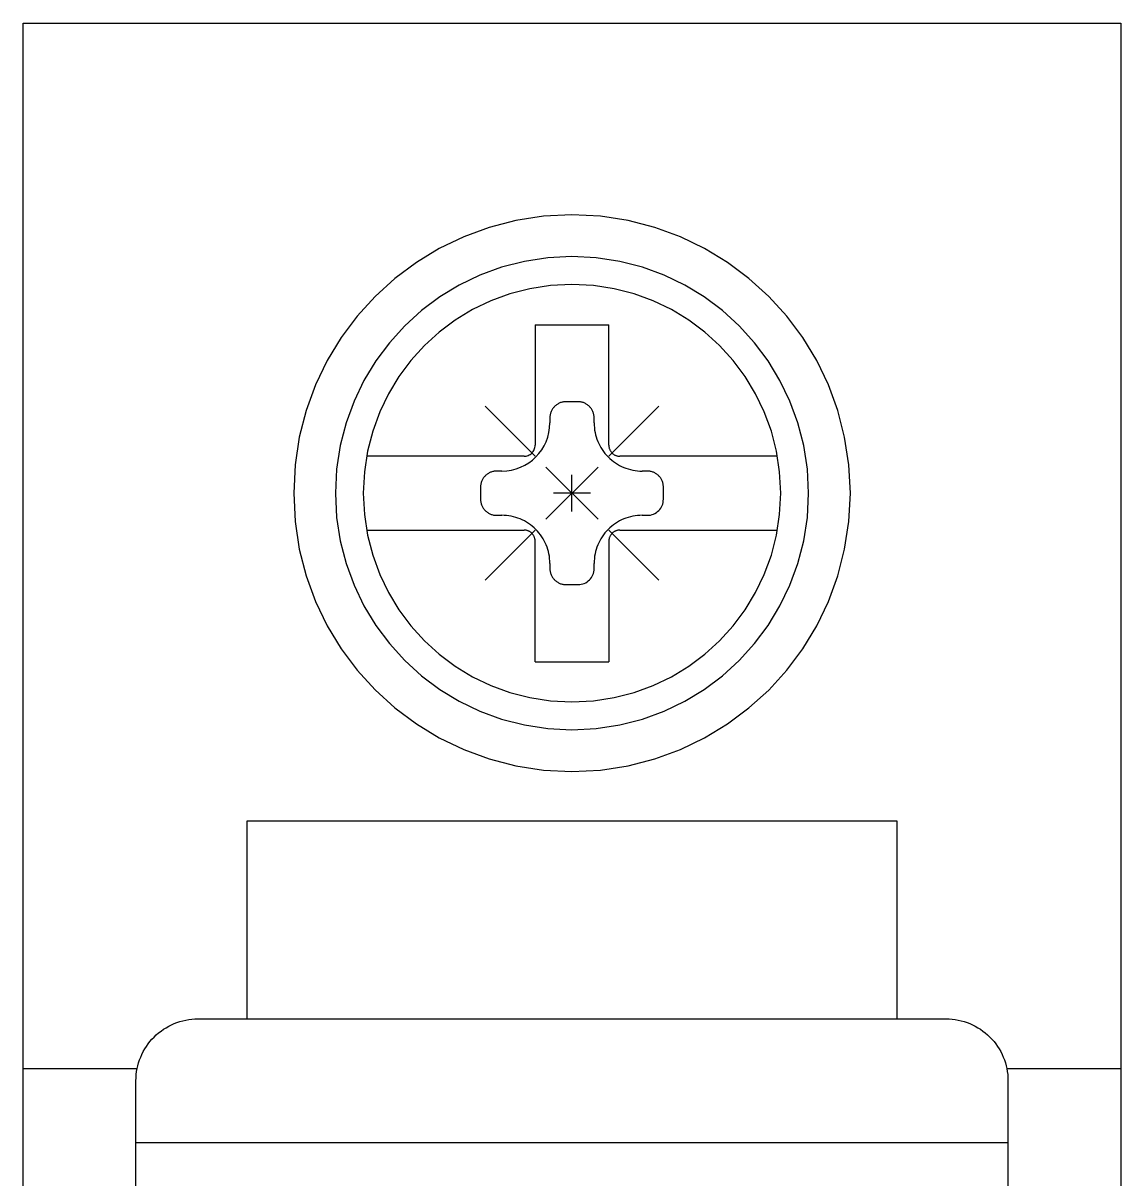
# Model space of a CAD drawing. Header units: millimetres. Extents: x 28713 to 59118, y -54378 to -19615.
# Drawn here: x 38119.55 to 38137.52, y -35035.01 to -35016.09 of the extents above; entities that cross this region are included whole.
import ezdxf

# ---------------------------------------------------------------- set-up
doc = ezdxf.new("R2010")
doc.units = ezdxf.units.MM
doc.header["$LTSCALE"] = 3

msp = doc.modelspace()

# ---------------------------------------------------------------- linework, layer by layer
for p, q in [((38119.55, -35095.57), (38119.55, -35016.089)), ((38119.55, -35016.089), (38137.522, -35016.089)), ((38137.522, -35016.089), (38137.522, -35095.57)), ((38128.07, -35019.251), (38127.618, -35019.32)), ((38128.536, -35019.228), (38128.07, -35019.251)), ((38129.002, -35019.251), (38128.536, -35019.228)), ((38128.536, -35019.228), (38128.536, -35019.228)), ((38129.454, -35019.32), (38129.002, -35019.251)), ((38127.181, -35019.432), (38126.763, -35019.585)), ((38127.618, -35019.32), (38127.181, -35019.432)), ((38129.891, -35019.432), (38129.454, -35019.32)), ((38130.31, -35019.585), (38129.891, -35019.432)), ((38126.763, -35019.585), (38126.364, -35019.777)), ((38130.708, -35019.777), (38130.31, -35019.585)), ((38126.364, -35019.777), (38125.989, -35020.005)), ((38131.084, -35020.005), (38130.708, -35019.777)), ((38125.989, -35020.005), (38125.638, -35020.268)), ((38127.756, -35019.99), (38127.384, -35020.085)), ((38128.14, -35019.931), (38127.756, -35019.99)), ((38128.536, -35019.911), (38128.14, -35019.931)), ((38128.932, -35019.931), (38128.536, -35019.911)), ((38128.536, -35019.911), (38128.536, -35019.911)), ((38129.317, -35019.99), (38128.932, -35019.931)), ((38129.688, -35020.085), (38129.317, -35019.99)), ((38131.434, -35020.268), (38131.084, -35020.005)), ((38127.029, -35020.215), (38126.69, -35020.378)), ((38127.384, -35020.085), (38127.029, -35020.215)), ((38130.044, -35020.215), (38129.688, -35020.085)), ((38130.382, -35020.378), (38130.044, -35020.215)), ((38125.638, -35020.268), (38125.314, -35020.562)), ((38126.69, -35020.378), (38126.371, -35020.572)), ((38128.187, -35020.384), (38127.847, -35020.436)), ((38128.536, -35020.367), (38128.187, -35020.384)), ((38128.886, -35020.384), (38128.536, -35020.367)), ((38128.536, -35020.367), (38128.536, -35020.367)), ((38129.225, -35020.436), (38128.886, -35020.384)), ((38130.701, -35020.572), (38130.382, -35020.378)), ((38131.758, -35020.562), (38131.434, -35020.268)), ((38125.314, -35020.562), (38125.02, -35020.885)), ((38126.371, -35020.572), (38126.073, -35020.795)), ((38127.52, -35020.52), (38127.206, -35020.635)), ((38127.847, -35020.436), (38127.52, -35020.52)), ((38129.552, -35020.52), (38129.225, -35020.436)), ((38129.866, -35020.635), (38129.552, -35020.52)), ((38131, -35020.795), (38130.701, -35020.572)), ((38132.052, -35020.885), (38131.758, -35020.562)), ((38126.907, -35020.779), (38126.625, -35020.95)), ((38127.206, -35020.635), (38126.907, -35020.779)), ((38130.165, -35020.779), (38129.866, -35020.635)), ((38130.447, -35020.95), (38130.165, -35020.779)), ((38125.02, -35020.885), (38124.758, -35021.236)), ((38126.073, -35020.795), (38125.798, -35021.045)), ((38126.625, -35020.95), (38126.362, -35021.147)), ((38130.71, -35021.147), (38130.447, -35020.95)), ((38131.275, -35021.045), (38131, -35020.795)), ((38132.314, -35021.236), (38132.052, -35020.885)), ((38125.798, -35021.045), (38125.548, -35021.32)), ((38126.362, -35021.147), (38126.12, -35021.367)), ((38127.933, -35021.026), (38127.933, -35022.998)), ((38127.933, -35021.026), (38129.14, -35021.026)), ((38129.14, -35022.998), (38129.14, -35021.026)), ((38130.953, -35021.367), (38130.71, -35021.147)), ((38131.525, -35021.32), (38131.275, -35021.045)), ((38124.758, -35021.236), (38124.53, -35021.612)), ((38125.548, -35021.32), (38125.325, -35021.618)), ((38131.748, -35021.618), (38131.525, -35021.32)), ((38132.542, -35021.612), (38132.314, -35021.236)), ((38126.12, -35021.367), (38125.899, -35021.61)), ((38131.173, -35021.61), (38130.953, -35021.367)), ((38124.53, -35021.612), (38124.338, -35022.01)), ((38125.325, -35021.618), (38125.131, -35021.938)), ((38125.899, -35021.61), (38125.703, -35021.873)), ((38131.37, -35021.873), (38131.173, -35021.61)), ((38131.941, -35021.938), (38131.748, -35021.618)), ((38132.734, -35022.01), (38132.542, -35021.612)), ((38125.703, -35021.873), (38125.531, -35022.155)), ((38131.541, -35022.155), (38131.37, -35021.873)), ((38124.338, -35022.01), (38124.185, -35022.429)), ((38125.131, -35021.938), (38124.968, -35022.276)), ((38132.105, -35022.276), (38131.941, -35021.938)), ((38132.888, -35022.429), (38132.734, -35022.01)), ((38124.968, -35022.276), (38124.837, -35022.632)), ((38125.531, -35022.155), (38125.388, -35022.454)), ((38128.348, -35022.302), (38128.336, -35022.307)), ((38128.36, -35022.299), (38128.348, -35022.302)), ((38128.373, -35022.295), (38128.36, -35022.299)), ((38128.385, -35022.292), (38128.373, -35022.295)), ((38128.398, -35022.29), (38128.385, -35022.292)), ((38128.411, -35022.289), (38128.398, -35022.29)), ((38128.424, -35022.288), (38128.411, -35022.289)), ((38128.437, -35022.287), (38128.424, -35022.288)), ((38128.636, -35022.287), (38128.437, -35022.287)), ((38128.437, -35022.287), (38128.437, -35022.287)), ((38128.649, -35022.288), (38128.636, -35022.287)), ((38128.662, -35022.289), (38128.649, -35022.288)), ((38128.674, -35022.29), (38128.662, -35022.289)), ((38128.687, -35022.292), (38128.674, -35022.29)), ((38128.7, -35022.295), (38128.687, -35022.292)), ((38128.712, -35022.299), (38128.7, -35022.295)), ((38128.724, -35022.302), (38128.712, -35022.299)), ((38128.736, -35022.307), (38128.724, -35022.302)), ((38131.685, -35022.454), (38131.541, -35022.155)), ((38132.235, -35022.632), (38132.105, -35022.276)), ((38124.185, -35022.429), (38124.072, -35022.865)), ((38125.388, -35022.454), (38125.273, -35022.767)), ((38127.114, -35022.361), (38127.933, -35023.18)), ((38128.182, -35022.486), (38128.179, -35022.498)), ((38128.185, -35022.473), (38128.182, -35022.486)), ((38128.189, -35022.461), (38128.185, -35022.473)), ((38128.194, -35022.449), (38128.189, -35022.461)), ((38128.199, -35022.437), (38128.194, -35022.449)), ((38128.205, -35022.426), (38128.199, -35022.437)), ((38128.211, -35022.415), (38128.205, -35022.426)), ((38128.218, -35022.404), (38128.211, -35022.415)), ((38128.226, -35022.393), (38128.218, -35022.404)), ((38128.234, -35022.383), (38128.226, -35022.393)), ((38128.242, -35022.373), (38128.234, -35022.383)), ((38128.251, -35022.364), (38128.242, -35022.373)), ((38128.26, -35022.355), (38128.251, -35022.364)), ((38128.251, -35022.364), (38128.251, -35022.364)), ((38128.27, -35022.347), (38128.26, -35022.355)), ((38128.28, -35022.339), (38128.27, -35022.347)), ((38128.291, -35022.331), (38128.28, -35022.339)), ((38128.302, -35022.324), (38128.291, -35022.331)), ((38128.313, -35022.318), (38128.302, -35022.324)), ((38128.324, -35022.312), (38128.313, -35022.318)), ((38128.336, -35022.307), (38128.324, -35022.312)), ((38128.748, -35022.312), (38128.736, -35022.307)), ((38128.759, -35022.318), (38128.748, -35022.312)), ((38128.77, -35022.324), (38128.759, -35022.318)), ((38128.781, -35022.331), (38128.77, -35022.324)), ((38128.792, -35022.339), (38128.781, -35022.331)), ((38128.802, -35022.347), (38128.792, -35022.339)), ((38128.812, -35022.355), (38128.802, -35022.347)), ((38128.821, -35022.364), (38128.812, -35022.355)), ((38128.83, -35022.373), (38128.821, -35022.364)), ((38128.821, -35022.364), (38128.821, -35022.364)), ((38128.839, -35022.383), (38128.83, -35022.373)), ((38128.847, -35022.393), (38128.839, -35022.383)), ((38128.854, -35022.404), (38128.847, -35022.393)), ((38128.861, -35022.415), (38128.854, -35022.404)), ((38128.867, -35022.426), (38128.861, -35022.415)), ((38128.873, -35022.437), (38128.867, -35022.426)), ((38128.878, -35022.449), (38128.873, -35022.437)), ((38128.883, -35022.461), (38128.878, -35022.449)), ((38128.887, -35022.473), (38128.883, -35022.461)), ((38128.89, -35022.486), (38128.887, -35022.473)), ((38128.893, -35022.498), (38128.89, -35022.486)), ((38129.14, -35023.18), (38129.959, -35022.361)), ((38131.8, -35022.767), (38131.685, -35022.454)), ((38133, -35022.865), (38132.888, -35022.429)), ((38124.837, -35022.632), (38124.742, -35023.003)), ((38128.17, -35022.715), (38128.174, -35022.634)), ((38128.175, -35022.537), (38128.174, -35022.55)), ((38128.174, -35022.55), (38128.174, -35022.634)), ((38128.177, -35022.511), (38128.175, -35022.524)), ((38128.175, -35022.524), (38128.175, -35022.537)), ((38128.179, -35022.498), (38128.177, -35022.511)), ((38128.895, -35022.511), (38128.893, -35022.498)), ((38128.897, -35022.524), (38128.895, -35022.511)), ((38128.898, -35022.537), (38128.897, -35022.524)), ((38128.898, -35022.55), (38128.898, -35022.537)), ((38128.898, -35022.634), (38128.898, -35022.55)), ((38128.898, -35022.55), (38128.898, -35022.55)), ((38128.898, -35022.634), (38128.898, -35022.634)), ((38128.898, -35022.634), (38128.899, -35022.673)), ((38128.899, -35022.673), (38128.902, -35022.712)), ((38132.33, -35023.003), (38132.235, -35022.632)), ((38124.072, -35022.865), (38124.003, -35023.318)), ((38125.273, -35022.767), (38125.188, -35023.095)), ((38128.112, -35022.941), (38128.139, -35022.868)), ((38128.139, -35022.868), (38128.158, -35022.793)), ((38128.158, -35022.793), (38128.17, -35022.715)), ((38128.902, -35022.712), (38128.907, -35022.75)), ((38128.907, -35022.75), (38128.913, -35022.789)), ((38128.913, -35022.789), (38128.922, -35022.826)), ((38128.922, -35022.826), (38128.932, -35022.863)), ((38128.932, -35022.863), (38128.944, -35022.9)), ((38131.884, -35023.095), (38131.8, -35022.767)), ((38133.069, -35023.318), (38133, -35022.865)), ((38124.742, -35023.003), (38124.683, -35023.388)), ((38127.918, -35023.069), (38127.925, -35023.052)), ((38127.925, -35023.052), (38127.929, -35023.034)), ((38127.929, -35023.034), (38127.932, -35023.016)), ((38127.932, -35023.016), (38127.933, -35022.998)), ((38128.04, -35023.074), (38128.079, -35023.009)), ((38128.079, -35023.009), (38128.112, -35022.941)), ((38128.944, -35022.9), (38128.958, -35022.936)), ((38128.958, -35022.936), (38128.974, -35022.971)), ((38128.974, -35022.971), (38128.991, -35023.005)), ((38128.991, -35023.005), (38129.01, -35023.038)), ((38129.01, -35023.038), (38129.03, -35023.071)), ((38129.14, -35022.998), (38129.14, -35022.998)), ((38129.14, -35022.998), (38129.14, -35023.007)), ((38129.14, -35023.007), (38129.14, -35023.016)), ((38129.14, -35023.016), (38129.141, -35023.025)), ((38129.141, -35023.025), (38129.143, -35023.034)), ((38129.143, -35023.034), (38129.145, -35023.042)), ((38129.145, -35023.042), (38129.147, -35023.051)), ((38129.147, -35023.051), (38129.15, -35023.059)), ((38129.15, -35023.059), (38129.153, -35023.068)), ((38132.389, -35023.388), (38132.33, -35023.003)), ((38125.188, -35023.095), (38125.137, -35023.434)), ((38127.751, -35023.18), (38125.173, -35023.18)), ((38127.751, -35023.18), (38127.769, -35023.179)), ((38127.751, -35023.18), (38127.751, -35023.18)), ((38127.769, -35023.179), (38127.787, -35023.176)), ((38127.787, -35023.176), (38127.805, -35023.172)), ((38127.805, -35023.172), (38127.821, -35023.166)), ((38127.821, -35023.166), (38127.837, -35023.158)), ((38127.827, -35023.287), (38127.888, -35023.242)), ((38127.837, -35023.158), (38127.852, -35023.149)), ((38127.852, -35023.149), (38127.866, -35023.138)), ((38127.866, -35023.138), (38127.879, -35023.127)), ((38127.879, -35023.127), (38127.891, -35023.114)), ((38127.888, -35023.242), (38127.944, -35023.191)), ((38127.891, -35023.114), (38127.902, -35023.1)), ((38127.902, -35023.1), (38127.911, -35023.085)), ((38127.911, -35023.085), (38127.918, -35023.069)), ((38127.944, -35023.191), (38127.994, -35023.135)), ((38127.994, -35023.135), (38128.04, -35023.074)), ((38129.03, -35023.071), (38129.053, -35023.103)), ((38129.053, -35023.103), (38129.076, -35023.133)), ((38129.076, -35023.133), (38129.102, -35023.163)), ((38129.102, -35023.163), (38129.129, -35023.191)), ((38129.129, -35023.191), (38129.129, -35023.191)), ((38129.129, -35023.191), (38129.157, -35023.218)), ((38129.153, -35023.068), (38129.157, -35023.076)), ((38129.157, -35023.076), (38129.161, -35023.084)), ((38129.157, -35023.218), (38129.187, -35023.243)), ((38129.161, -35023.084), (38129.165, -35023.091)), ((38129.165, -35023.091), (38129.17, -35023.099)), ((38129.17, -35023.099), (38129.175, -35023.106)), ((38129.175, -35023.106), (38129.181, -35023.113)), ((38129.181, -35023.113), (38129.187, -35023.12)), ((38129.187, -35023.12), (38129.193, -35023.127)), ((38129.187, -35023.243), (38129.217, -35023.267)), ((38129.193, -35023.127), (38129.193, -35023.127)), ((38129.193, -35023.127), (38129.199, -35023.133)), ((38129.199, -35023.133), (38129.206, -35023.139)), ((38129.206, -35023.139), (38129.213, -35023.144)), ((38129.213, -35023.144), (38129.221, -35023.149)), ((38129.221, -35023.149), (38129.228, -35023.154)), ((38129.228, -35023.154), (38129.236, -35023.159)), ((38129.236, -35023.159), (38129.244, -35023.163)), ((38129.244, -35023.163), (38129.252, -35023.166)), ((38129.252, -35023.166), (38129.26, -35023.169)), ((38129.26, -35023.169), (38129.269, -35023.172)), ((38129.269, -35023.172), (38129.277, -35023.174)), ((38129.277, -35023.174), (38129.286, -35023.177)), ((38129.286, -35023.177), (38129.295, -35023.178)), ((38129.295, -35023.178), (38129.304, -35023.179)), ((38129.304, -35023.179), (38129.313, -35023.18)), ((38129.313, -35023.18), (38129.322, -35023.18)), ((38131.9, -35023.18), (38129.322, -35023.18)), ((38131.936, -35023.434), (38131.884, -35023.095)), ((38124.003, -35023.318), (38123.98, -35023.784)), ((38124.683, -35023.388), (38124.663, -35023.784)), ((38125.137, -35023.434), (38125.119, -35023.784)), ((38127.214, -35023.437), (38127.202, -35023.442)), ((38127.226, -35023.433), (38127.214, -35023.437)), ((38127.238, -35023.429), (38127.226, -35023.433)), ((38127.251, -35023.427), (38127.238, -35023.429)), ((38127.263, -35023.424), (38127.251, -35023.427)), ((38127.276, -35023.423), (38127.263, -35023.424)), ((38127.289, -35023.422), (38127.276, -35023.423)), ((38127.302, -35023.422), (38127.289, -35023.422)), ((38127.387, -35023.422), (38127.302, -35023.422)), ((38127.302, -35023.422), (38127.302, -35023.422)), ((38127.387, -35023.422), (38127.467, -35023.417)), ((38127.387, -35023.422), (38127.387, -35023.422)), ((38127.467, -35023.417), (38127.545, -35023.406)), ((38127.545, -35023.406), (38127.621, -35023.386)), ((38127.621, -35023.386), (38127.693, -35023.36)), ((38127.693, -35023.36), (38127.762, -35023.326)), ((38127.762, -35023.326), (38127.827, -35023.287)), ((38128.11, -35023.357), (38128.963, -35024.211)), ((38128.11, -35024.211), (38128.963, -35023.357)), ((38129.217, -35023.267), (38129.249, -35023.289)), ((38129.249, -35023.289), (38129.281, -35023.31)), ((38129.281, -35023.31), (38129.315, -35023.329)), ((38129.315, -35023.329), (38129.349, -35023.346)), ((38129.349, -35023.346), (38129.384, -35023.362)), ((38129.384, -35023.362), (38129.42, -35023.375)), ((38129.42, -35023.375), (38129.456, -35023.387)), ((38129.456, -35023.387), (38129.493, -35023.398)), ((38129.493, -35023.398), (38129.531, -35023.406)), ((38129.531, -35023.406), (38129.569, -35023.413)), ((38129.569, -35023.413), (38129.608, -35023.418)), ((38129.608, -35023.418), (38129.647, -35023.421)), ((38129.647, -35023.421), (38129.686, -35023.422)), ((38129.77, -35023.422), (38129.686, -35023.422)), ((38129.783, -35023.422), (38129.77, -35023.422)), ((38129.796, -35023.423), (38129.783, -35023.422)), ((38129.809, -35023.424), (38129.796, -35023.423)), ((38129.822, -35023.427), (38129.809, -35023.424)), ((38129.834, -35023.429), (38129.822, -35023.427)), ((38129.847, -35023.433), (38129.834, -35023.429)), ((38129.859, -35023.437), (38129.847, -35023.433)), ((38129.871, -35023.442), (38129.859, -35023.437)), ((38131.953, -35023.784), (38131.936, -35023.434)), ((38132.409, -35023.784), (38132.389, -35023.388)), ((38133.093, -35023.784), (38133.069, -35023.318)), ((38127.047, -35023.62), (38127.045, -35023.633)), ((38127.051, -35023.608), (38127.047, -35023.62)), ((38127.055, -35023.595), (38127.051, -35023.608)), ((38127.06, -35023.584), (38127.055, -35023.595)), ((38127.065, -35023.572), (38127.06, -35023.584)), ((38127.07, -35023.56), (38127.065, -35023.572)), ((38127.077, -35023.549), (38127.07, -35023.56)), ((38127.084, -35023.538), (38127.077, -35023.549)), ((38127.091, -35023.528), (38127.084, -35023.538)), ((38127.099, -35023.518), (38127.091, -35023.528)), ((38127.108, -35023.508), (38127.099, -35023.518)), ((38127.117, -35023.499), (38127.108, -35023.508)), ((38127.126, -35023.489), (38127.117, -35023.499)), ((38127.117, -35023.499), (38127.117, -35023.499)), ((38127.136, -35023.481), (38127.126, -35023.489)), ((38127.146, -35023.473), (38127.136, -35023.481)), ((38127.156, -35023.466), (38127.146, -35023.473)), ((38127.167, -35023.459), (38127.156, -35023.466)), ((38127.178, -35023.452), (38127.167, -35023.459)), ((38127.19, -35023.447), (38127.178, -35023.452)), ((38127.202, -35023.442), (38127.19, -35023.447)), ((38128.536, -35024.086), (38128.536, -35023.482)), ((38129.882, -35023.447), (38129.871, -35023.442)), ((38129.894, -35023.452), (38129.882, -35023.447)), ((38129.905, -35023.459), (38129.894, -35023.452)), ((38129.916, -35023.466), (38129.905, -35023.459)), ((38129.926, -35023.473), (38129.916, -35023.466)), ((38129.937, -35023.481), (38129.926, -35023.473)), ((38129.946, -35023.489), (38129.937, -35023.481)), ((38129.956, -35023.499), (38129.946, -35023.489)), ((38129.965, -35023.508), (38129.956, -35023.499)), ((38129.956, -35023.499), (38129.956, -35023.499)), ((38129.973, -35023.518), (38129.965, -35023.508)), ((38129.981, -35023.528), (38129.973, -35023.518)), ((38129.989, -35023.538), (38129.981, -35023.528)), ((38129.995, -35023.549), (38129.989, -35023.538)), ((38130.002, -35023.56), (38129.995, -35023.549)), ((38130.007, -35023.572), (38130.002, -35023.56)), ((38130.013, -35023.584), (38130.007, -35023.572)), ((38130.017, -35023.595), (38130.013, -35023.584)), ((38130.021, -35023.608), (38130.017, -35023.595)), ((38130.025, -35023.62), (38130.021, -35023.608)), ((38130.028, -35023.633), (38130.025, -35023.62)), ((38123.98, -35023.784), (38123.98, -35023.784)), ((38123.98, -35023.784), (38124.003, -35024.249)), ((38124.663, -35023.784), (38124.663, -35023.784)), ((38124.663, -35023.784), (38124.683, -35024.18)), ((38125.119, -35023.784), (38125.119, -35023.784)), ((38125.119, -35023.784), (38125.137, -35024.133)), ((38127.041, -35023.658), (38127.04, -35023.671)), ((38127.04, -35023.671), (38127.04, -35023.684)), ((38127.04, -35023.684), (38127.04, -35023.884)), ((38127.042, -35023.645), (38127.041, -35023.658)), ((38127.045, -35023.633), (38127.042, -35023.645)), ((38128.838, -35023.784), (38128.235, -35023.784)), ((38130.03, -35023.645), (38130.028, -35023.633)), ((38130.031, -35023.658), (38130.03, -35023.645)), ((38130.032, -35023.671), (38130.031, -35023.658)), ((38130.033, -35023.684), (38130.032, -35023.671)), ((38130.033, -35023.884), (38130.033, -35023.684)), ((38130.033, -35023.684), (38130.033, -35023.684)), ((38131.936, -35024.133), (38131.953, -35023.784)), ((38131.953, -35023.784), (38131.953, -35023.784)), ((38132.389, -35024.18), (38132.409, -35023.784)), ((38132.409, -35023.784), (38132.409, -35023.784)), ((38133.069, -35024.25), (38133.093, -35023.784)), ((38133.093, -35023.784), (38133.093, -35023.784)), ((38127.04, -35023.884), (38127.04, -35023.884)), ((38127.04, -35023.884), (38127.04, -35023.896)), ((38127.04, -35023.896), (38127.041, -35023.909)), ((38127.041, -35023.909), (38127.042, -35023.922)), ((38127.042, -35023.922), (38127.045, -35023.935)), ((38127.045, -35023.935), (38127.047, -35023.947)), ((38127.047, -35023.947), (38127.051, -35023.96)), ((38127.051, -35023.96), (38127.055, -35023.972)), ((38127.055, -35023.972), (38127.06, -35023.984)), ((38127.06, -35023.984), (38127.065, -35023.995)), ((38127.065, -35023.995), (38127.07, -35024.007)), ((38127.07, -35024.007), (38127.077, -35024.018)), ((38130.001, -35024.008), (38130.012, -35023.986)), ((38130.012, -35023.986), (38130.021, -35023.961)), ((38130.021, -35023.961), (38130.027, -35023.936)), ((38130.027, -35023.936), (38130.031, -35023.91)), ((38130.031, -35023.91), (38130.033, -35023.884)), ((38124.683, -35024.18), (38124.742, -35024.564)), ((38125.137, -35024.133), (38125.188, -35024.472)), ((38127.077, -35024.018), (38127.084, -35024.029)), ((38127.084, -35024.029), (38127.091, -35024.039)), ((38127.091, -35024.039), (38127.099, -35024.05)), ((38127.099, -35024.05), (38127.108, -35024.06)), ((38127.108, -35024.06), (38127.117, -35024.069)), ((38127.117, -35024.069), (38127.117, -35024.069)), ((38127.117, -35024.069), (38127.126, -35024.078)), ((38127.126, -35024.078), (38127.136, -35024.086)), ((38127.136, -35024.086), (38127.146, -35024.094)), ((38127.146, -35024.094), (38127.156, -35024.102)), ((38127.156, -35024.102), (38127.167, -35024.109)), ((38127.167, -35024.109), (38127.178, -35024.115)), ((38127.178, -35024.115), (38127.19, -35024.121)), ((38127.19, -35024.121), (38127.202, -35024.126)), ((38127.202, -35024.126), (38127.214, -35024.13)), ((38127.214, -35024.13), (38127.226, -35024.134)), ((38127.226, -35024.134), (38127.238, -35024.138)), ((38127.238, -35024.138), (38127.251, -35024.141)), ((38127.251, -35024.141), (38127.263, -35024.143)), ((38127.263, -35024.143), (38127.276, -35024.145)), ((38127.276, -35024.145), (38127.289, -35024.145)), ((38127.289, -35024.145), (38127.302, -35024.146)), ((38127.302, -35024.146), (38127.387, -35024.146)), ((38127.426, -35024.147), (38127.387, -35024.146)), ((38127.465, -35024.15), (38127.426, -35024.147)), ((38127.503, -35024.154), (38127.465, -35024.15)), ((38127.541, -35024.161), (38127.503, -35024.154)), ((38127.579, -35024.17), (38127.541, -35024.161)), ((38127.616, -35024.18), (38127.579, -35024.17)), ((38127.652, -35024.192), (38127.616, -35024.18)), ((38127.688, -35024.206), (38127.652, -35024.192)), ((38129.42, -35024.192), (38129.384, -35024.206)), ((38129.456, -35024.18), (38129.42, -35024.192)), ((38129.493, -35024.17), (38129.456, -35024.18)), ((38129.531, -35024.161), (38129.493, -35024.17)), ((38129.569, -35024.154), (38129.531, -35024.161)), ((38129.608, -35024.15), (38129.569, -35024.154)), ((38129.647, -35024.147), (38129.608, -35024.15)), ((38129.686, -35024.146), (38129.647, -35024.147)), ((38129.686, -35024.146), (38129.77, -35024.146)), ((38129.686, -35024.146), (38129.686, -35024.146)), ((38129.77, -35024.146), (38129.797, -35024.144)), ((38129.77, -35024.146), (38129.77, -35024.146)), ((38129.797, -35024.144), (38129.823, -35024.141)), ((38129.823, -35024.141), (38129.848, -35024.134)), ((38129.848, -35024.134), (38129.872, -35024.125)), ((38129.872, -35024.125), (38129.895, -35024.114)), ((38129.895, -35024.114), (38129.917, -35024.101)), ((38129.917, -35024.101), (38129.937, -35024.086)), ((38129.937, -35024.086), (38129.956, -35024.069)), ((38129.956, -35024.069), (38129.973, -35024.05)), ((38129.973, -35024.05), (38129.988, -35024.03)), ((38129.988, -35024.03), (38130.001, -35024.008)), ((38131.884, -35024.472), (38131.936, -35024.133)), ((38132.33, -35024.564), (38132.389, -35024.18)), ((38124.003, -35024.249), (38124.072, -35024.702)), ((38127.723, -35024.221), (38127.688, -35024.206)), ((38127.758, -35024.239), (38127.723, -35024.221)), ((38127.791, -35024.257), (38127.758, -35024.239)), ((38127.824, -35024.278), (38127.791, -35024.257)), ((38127.855, -35024.3), (38127.824, -35024.278)), ((38127.886, -35024.324), (38127.855, -35024.3)), ((38127.915, -35024.349), (38127.886, -35024.324)), ((38127.944, -35024.377), (38127.915, -35024.349)), ((38127.97, -35024.405), (38127.944, -35024.377)), ((38127.944, -35024.377), (38127.944, -35024.377)), ((38129.129, -35024.377), (38129.102, -35024.405)), ((38129.157, -35024.349), (38129.129, -35024.377)), ((38129.129, -35024.377), (38129.129, -35024.377)), ((38129.187, -35024.324), (38129.157, -35024.349)), ((38129.217, -35024.3), (38129.187, -35024.324)), ((38129.249, -35024.278), (38129.217, -35024.3)), ((38129.281, -35024.257), (38129.249, -35024.278)), ((38129.315, -35024.239), (38129.281, -35024.257)), ((38129.349, -35024.221), (38129.315, -35024.239)), ((38129.384, -35024.206), (38129.349, -35024.221)), ((38133, -35024.702), (38133.069, -35024.25)), ((38124.742, -35024.564), (38124.837, -35024.935)), ((38125.173, -35024.387), (38127.751, -35024.387)), ((38125.188, -35024.472), (38125.273, -35024.8)), ((38127.114, -35025.206), (38127.933, -35024.387)), ((38127.759, -35024.388), (38127.751, -35024.387)), ((38127.768, -35024.388), (38127.759, -35024.388)), ((38127.777, -35024.389), (38127.768, -35024.388)), ((38127.786, -35024.391), (38127.777, -35024.389)), ((38127.795, -35024.393), (38127.786, -35024.391)), ((38127.804, -35024.395), (38127.795, -35024.393)), ((38127.812, -35024.398), (38127.804, -35024.395)), ((38127.82, -35024.401), (38127.812, -35024.398)), ((38127.828, -35024.405), (38127.82, -35024.401)), ((38127.836, -35024.409), (38127.828, -35024.405)), ((38127.844, -35024.413), (38127.836, -35024.409)), ((38127.852, -35024.418), (38127.844, -35024.413)), ((38127.859, -35024.423), (38127.852, -35024.418)), ((38127.866, -35024.429), (38127.859, -35024.423)), ((38127.873, -35024.434), (38127.866, -35024.429)), ((38127.88, -35024.441), (38127.873, -35024.434)), ((38127.886, -35024.447), (38127.88, -35024.441)), ((38127.88, -35024.441), (38127.88, -35024.441)), ((38127.892, -35024.454), (38127.886, -35024.447)), ((38127.897, -35024.461), (38127.892, -35024.454)), ((38127.902, -35024.468), (38127.897, -35024.461)), ((38127.907, -35024.476), (38127.902, -35024.468)), ((38127.911, -35024.484), (38127.907, -35024.476)), ((38127.915, -35024.492), (38127.911, -35024.484)), ((38127.919, -35024.5), (38127.915, -35024.492)), ((38127.922, -35024.508), (38127.919, -35024.5)), ((38127.925, -35024.516), (38127.922, -35024.508)), ((38127.927, -35024.525), (38127.925, -35024.516)), ((38127.929, -35024.534), (38127.927, -35024.525)), ((38127.931, -35024.543), (38127.929, -35024.534)), ((38127.932, -35024.552), (38127.931, -35024.543)), ((38127.933, -35024.561), (38127.932, -35024.552)), ((38127.933, -35024.57), (38127.933, -35024.561)), ((38127.933, -35024.57), (38127.933, -35024.57)), ((38127.933, -35026.542), (38127.933, -35024.57)), ((38127.996, -35024.434), (38127.97, -35024.405)), ((38128.02, -35024.465), (38127.996, -35024.434)), ((38128.042, -35024.496), (38128.02, -35024.465)), ((38128.062, -35024.529), (38128.042, -35024.496)), ((38128.081, -35024.562), (38128.062, -35024.529)), ((38128.099, -35024.597), (38128.081, -35024.562)), ((38128.991, -35024.562), (38128.974, -35024.597)), ((38129.01, -35024.529), (38128.991, -35024.562)), ((38129.03, -35024.496), (38129.01, -35024.529)), ((38129.053, -35024.465), (38129.03, -35024.496)), ((38129.076, -35024.434), (38129.053, -35024.465)), ((38129.102, -35024.405), (38129.076, -35024.434)), ((38129.14, -35024.387), (38129.959, -35025.206)), ((38129.141, -35024.543), (38129.14, -35024.552)), ((38129.14, -35024.552), (38129.14, -35024.561)), ((38129.14, -35024.561), (38129.14, -35024.57)), ((38129.14, -35024.57), (38129.14, -35026.542)), ((38129.143, -35024.534), (38129.141, -35024.543)), ((38129.145, -35024.525), (38129.143, -35024.534)), ((38129.147, -35024.516), (38129.145, -35024.525)), ((38129.15, -35024.508), (38129.147, -35024.516)), ((38129.153, -35024.5), (38129.15, -35024.508)), ((38129.157, -35024.492), (38129.153, -35024.5)), ((38129.161, -35024.484), (38129.157, -35024.492)), ((38129.165, -35024.476), (38129.161, -35024.484)), ((38129.17, -35024.468), (38129.165, -35024.476)), ((38129.175, -35024.461), (38129.17, -35024.468)), ((38129.181, -35024.454), (38129.175, -35024.461)), ((38129.187, -35024.447), (38129.181, -35024.454)), ((38129.193, -35024.441), (38129.187, -35024.447)), ((38129.199, -35024.434), (38129.193, -35024.441)), ((38129.193, -35024.441), (38129.193, -35024.441)), ((38129.206, -35024.429), (38129.199, -35024.434)), ((38129.213, -35024.423), (38129.206, -35024.429)), ((38129.221, -35024.418), (38129.213, -35024.423)), ((38129.228, -35024.413), (38129.221, -35024.418)), ((38129.236, -35024.409), (38129.228, -35024.413)), ((38129.244, -35024.405), (38129.236, -35024.409)), ((38129.252, -35024.401), (38129.244, -35024.405)), ((38129.26, -35024.398), (38129.252, -35024.401)), ((38129.269, -35024.395), (38129.26, -35024.398)), ((38129.277, -35024.393), (38129.269, -35024.395)), ((38129.286, -35024.391), (38129.277, -35024.393)), ((38129.295, -35024.389), (38129.286, -35024.391)), ((38129.304, -35024.388), (38129.295, -35024.389)), ((38129.313, -35024.388), (38129.304, -35024.388)), ((38129.322, -35024.387), (38129.313, -35024.388)), ((38129.322, -35024.387), (38129.322, -35024.387)), ((38129.322, -35024.387), (38131.9, -35024.387)), ((38131.8, -35024.8), (38131.884, -35024.472)), ((38132.235, -35024.935), (38132.33, -35024.564)), ((38124.072, -35024.702), (38124.185, -35025.138)), ((38128.114, -35024.632), (38128.099, -35024.597)), ((38128.128, -35024.668), (38128.114, -35024.632)), ((38128.14, -35024.704), (38128.128, -35024.668)), ((38128.15, -35024.741), (38128.14, -35024.704)), ((38128.159, -35024.779), (38128.15, -35024.741)), ((38128.922, -35024.741), (38128.913, -35024.779)), ((38128.932, -35024.704), (38128.922, -35024.741)), ((38128.944, -35024.668), (38128.932, -35024.704)), ((38128.958, -35024.632), (38128.944, -35024.668)), ((38128.974, -35024.597), (38128.958, -35024.632)), ((38132.888, -35025.139), (38133, -35024.702)), ((38124.837, -35024.935), (38124.968, -35025.291)), ((38125.273, -35024.8), (38125.388, -35025.114)), ((38128.166, -35024.817), (38128.159, -35024.779)), ((38128.17, -35024.855), (38128.166, -35024.817)), ((38128.173, -35024.894), (38128.17, -35024.855)), ((38128.174, -35024.933), (38128.173, -35024.894)), ((38128.174, -35024.933), (38128.174, -35025.018)), ((38128.174, -35024.933), (38128.174, -35024.933)), ((38128.899, -35024.894), (38128.898, -35024.933)), ((38128.898, -35025.018), (38128.898, -35024.933)), ((38128.902, -35024.855), (38128.899, -35024.894)), ((38128.907, -35024.817), (38128.902, -35024.855)), ((38128.913, -35024.779), (38128.907, -35024.817)), ((38131.685, -35025.114), (38131.8, -35024.8)), ((38132.105, -35025.291), (38132.235, -35024.935)), ((38124.185, -35025.138), (38124.338, -35025.557)), ((38125.388, -35025.114), (38125.531, -35025.412)), ((38128.174, -35025.018), (38128.174, -35025.018)), ((38128.174, -35025.018), (38128.175, -35025.031)), ((38128.175, -35025.031), (38128.175, -35025.044)), ((38128.175, -35025.044), (38128.177, -35025.057)), ((38128.177, -35025.057), (38128.179, -35025.069)), ((38128.179, -35025.069), (38128.182, -35025.082)), ((38128.182, -35025.082), (38128.185, -35025.094)), ((38128.185, -35025.094), (38128.189, -35025.106)), ((38128.189, -35025.106), (38128.194, -35025.118)), ((38128.194, -35025.118), (38128.199, -35025.13)), ((38128.199, -35025.13), (38128.205, -35025.141)), ((38128.205, -35025.141), (38128.211, -35025.153)), ((38128.853, -35025.165), (38128.866, -35025.143)), ((38128.866, -35025.143), (38128.878, -35025.12)), ((38128.878, -35025.12), (38128.886, -35025.096)), ((38128.886, -35025.096), (38128.893, -35025.071)), ((38128.893, -35025.071), (38128.897, -35025.045)), ((38128.897, -35025.045), (38128.898, -35025.018)), ((38131.541, -35025.412), (38131.685, -35025.114)), ((38132.734, -35025.557), (38132.888, -35025.139)), ((38124.968, -35025.291), (38125.131, -35025.63)), ((38128.211, -35025.153), (38128.218, -35025.164)), ((38128.218, -35025.164), (38128.226, -35025.174)), ((38128.226, -35025.174), (38128.234, -35025.184)), ((38128.234, -35025.184), (38128.242, -35025.194)), ((38128.242, -35025.194), (38128.251, -35025.204)), ((38128.251, -35025.204), (38128.251, -35025.204)), ((38128.251, -35025.204), (38128.26, -35025.212)), ((38128.26, -35025.212), (38128.27, -35025.221)), ((38128.27, -35025.221), (38128.28, -35025.229)), ((38128.28, -35025.229), (38128.291, -35025.236)), ((38128.291, -35025.236), (38128.302, -35025.243)), ((38128.302, -35025.243), (38128.313, -35025.249)), ((38128.313, -35025.249), (38128.324, -35025.255)), ((38128.324, -35025.255), (38128.336, -35025.26)), ((38128.336, -35025.26), (38128.348, -35025.265)), ((38128.348, -35025.265), (38128.36, -35025.269)), ((38128.36, -35025.269), (38128.373, -35025.272)), ((38128.373, -35025.272), (38128.385, -35025.275)), ((38128.385, -35025.275), (38128.398, -35025.277)), ((38128.398, -35025.277), (38128.411, -35025.279)), ((38128.411, -35025.279), (38128.424, -35025.28)), ((38128.424, -35025.28), (38128.437, -35025.28)), ((38128.437, -35025.28), (38128.636, -35025.28)), ((38128.636, -35025.28), (38128.663, -35025.279)), ((38128.636, -35025.28), (38128.636, -35025.28)), ((38128.663, -35025.279), (38128.689, -35025.275)), ((38128.689, -35025.275), (38128.714, -35025.268)), ((38128.714, -35025.268), (38128.738, -35025.26)), ((38128.738, -35025.26), (38128.761, -35025.249)), ((38128.761, -35025.249), (38128.782, -35025.235)), ((38128.782, -35025.235), (38128.803, -35025.22)), ((38128.803, -35025.22), (38128.821, -35025.204)), ((38128.821, -35025.204), (38128.838, -35025.185)), ((38128.838, -35025.185), (38128.853, -35025.165)), ((38131.941, -35025.63), (38132.105, -35025.291)), ((38125.531, -35025.412), (38125.703, -35025.694)), ((38131.37, -35025.694), (38131.541, -35025.412)), ((38124.338, -35025.557), (38124.53, -35025.955)), ((38125.131, -35025.63), (38125.325, -35025.949)), ((38125.703, -35025.694), (38125.899, -35025.957)), ((38131.173, -35025.957), (38131.37, -35025.694)), ((38131.748, -35025.949), (38131.941, -35025.63)), ((38132.542, -35025.955), (38132.734, -35025.557)), ((38124.53, -35025.955), (38124.758, -35026.331)), ((38125.325, -35025.949), (38125.548, -35026.247)), ((38125.899, -35025.957), (38126.12, -35026.2)), ((38130.953, -35026.2), (38131.173, -35025.957)), ((38131.525, -35026.247), (38131.748, -35025.949)), ((38132.314, -35026.331), (38132.542, -35025.955)), ((38125.548, -35026.247), (38125.798, -35026.522)), ((38126.12, -35026.2), (38126.362, -35026.421)), ((38130.71, -35026.421), (38130.953, -35026.2)), ((38131.275, -35026.522), (38131.525, -35026.247)), ((38124.758, -35026.331), (38125.02, -35026.682)), ((38126.362, -35026.421), (38126.625, -35026.617)), ((38130.447, -35026.617), (38130.71, -35026.421)), ((38132.052, -35026.682), (38132.314, -35026.331)), ((38125.798, -35026.522), (38126.073, -35026.772)), ((38126.625, -35026.617), (38126.907, -35026.788)), ((38127.933, -35026.542), (38129.14, -35026.542)), ((38130.165, -35026.788), (38130.447, -35026.617)), ((38131, -35026.772), (38131.275, -35026.522)), ((38125.02, -35026.682), (38125.314, -35027.005)), ((38126.073, -35026.772), (38126.371, -35026.995)), ((38126.907, -35026.788), (38127.206, -35026.932)), ((38129.866, -35026.932), (38130.165, -35026.788)), ((38130.701, -35026.995), (38131, -35026.772)), ((38131.758, -35027.006), (38132.052, -35026.682)), ((38125.314, -35027.005), (38125.638, -35027.299)), ((38126.371, -35026.995), (38126.69, -35027.189)), ((38127.206, -35026.932), (38127.52, -35027.047)), ((38129.552, -35027.047), (38129.866, -35026.932)), ((38130.382, -35027.189), (38130.701, -35026.995)), ((38131.434, -35027.299), (38131.758, -35027.006)), ((38126.69, -35027.189), (38127.029, -35027.352)), ((38127.52, -35027.047), (38127.847, -35027.131)), ((38127.847, -35027.131), (38128.187, -35027.183)), ((38128.187, -35027.183), (38128.536, -35027.201)), ((38128.536, -35027.201), (38128.886, -35027.183)), ((38128.536, -35027.201), (38128.536, -35027.201)), ((38128.886, -35027.183), (38129.225, -35027.131)), ((38129.225, -35027.131), (38129.552, -35027.047)), ((38130.044, -35027.352), (38130.382, -35027.189)), ((38125.638, -35027.299), (38125.989, -35027.562)), ((38127.029, -35027.352), (38127.384, -35027.482)), ((38129.688, -35027.482), (38130.044, -35027.352)), ((38131.084, -35027.562), (38131.434, -35027.299)), ((38125.989, -35027.562), (38126.364, -35027.79)), ((38127.384, -35027.482), (38127.756, -35027.578)), ((38127.756, -35027.578), (38128.14, -35027.637)), ((38128.932, -35027.637), (38129.317, -35027.578)), ((38129.317, -35027.578), (38129.688, -35027.482)), ((38130.708, -35027.79), (38131.084, -35027.562)), ((38126.364, -35027.79), (38126.763, -35027.982)), ((38128.14, -35027.637), (38128.536, -35027.657)), ((38128.536, -35027.657), (38128.932, -35027.637)), ((38128.536, -35027.657), (38128.536, -35027.657)), ((38130.31, -35027.982), (38130.708, -35027.79)), ((38126.763, -35027.982), (38127.181, -35028.135)), ((38127.181, -35028.135), (38127.618, -35028.247)), ((38129.454, -35028.247), (38129.891, -35028.135)), ((38129.891, -35028.135), (38130.31, -35027.982)), ((38127.618, -35028.247), (38128.07, -35028.316)), ((38128.07, -35028.316), (38128.536, -35028.34)), ((38128.536, -35028.34), (38129.002, -35028.316)), ((38128.536, -35028.34), (38128.536, -35028.34)), ((38129.002, -35028.316), (38129.454, -35028.247)), ((38123.221, -35032.39), (38123.221, -35029.15)), ((38123.221, -35029.15), (38133.852, -35029.15)), ((38133.852, -35029.15), (38133.852, -35032.39)), ((38121.89, -35032.534), (38121.934, -35032.509)), ((38121.934, -35032.509), (38121.978, -35032.487)), ((38121.978, -35032.487), (38122.023, -35032.467)), ((38122.023, -35032.467), (38122.069, -35032.449)), ((38122.069, -35032.449), (38122.116, -35032.434)), ((38122.116, -35032.434), (38122.164, -35032.42)), ((38122.164, -35032.42), (38122.212, -35032.41)), ((38122.212, -35032.41), (38122.261, -35032.401)), ((38122.261, -35032.401), (38122.31, -35032.395)), ((38122.31, -35032.395), (38122.36, -35032.391)), ((38122.36, -35032.391), (38122.411, -35032.39)), ((38122.411, -35032.39), (38123.221, -35032.39)), ((38123.221, -35032.39), (38133.852, -35032.39)), ((38133.852, -35032.39), (38134.662, -35032.39)), ((38134.662, -35032.39), (38134.662, -35032.39)), ((38134.662, -35032.39), (38134.712, -35032.391)), ((38134.712, -35032.391), (38134.762, -35032.395)), ((38134.762, -35032.395), (38134.811, -35032.401)), ((38134.811, -35032.401), (38134.86, -35032.41)), ((38134.86, -35032.41), (38134.908, -35032.42)), ((38134.908, -35032.42), (38134.956, -35032.434)), ((38134.956, -35032.434), (38135.003, -35032.449)), ((38135.003, -35032.449), (38135.049, -35032.467)), ((38135.049, -35032.467), (38135.094, -35032.487)), ((38135.094, -35032.487), (38135.138, -35032.509)), ((38135.138, -35032.509), (38135.181, -35032.534)), ((38121.66, -35032.723), (38121.695, -35032.687)), ((38121.695, -35032.687), (38121.731, -35032.652)), ((38121.695, -35032.687), (38121.695, -35032.687)), ((38121.731, -35032.652), (38121.769, -35032.619)), ((38121.769, -35032.619), (38121.808, -35032.589)), ((38121.808, -35032.589), (38121.849, -35032.56)), ((38121.849, -35032.56), (38121.89, -35032.534)), ((38135.181, -35032.534), (38135.223, -35032.56)), ((38135.223, -35032.56), (38135.264, -35032.589)), ((38135.264, -35032.589), (38135.303, -35032.619)), ((38135.303, -35032.619), (38135.341, -35032.652)), ((38135.341, -35032.652), (38135.378, -35032.687)), ((38135.378, -35032.687), (38135.378, -35032.687)), ((38135.378, -35032.687), (38135.412, -35032.723)), ((38121.517, -35032.926), (38121.542, -35032.882)), ((38121.542, -35032.882), (38121.568, -35032.841)), ((38121.568, -35032.841), (38121.597, -35032.8)), ((38121.597, -35032.8), (38121.627, -35032.761)), ((38121.627, -35032.761), (38121.66, -35032.723)), ((38135.412, -35032.723), (38135.445, -35032.761)), ((38135.445, -35032.761), (38135.475, -35032.8)), ((38135.475, -35032.8), (38135.504, -35032.841)), ((38135.504, -35032.841), (38135.531, -35032.882)), ((38135.531, -35032.882), (38135.555, -35032.926)), ((38121.442, -35033.108), (38121.457, -35033.061)), ((38121.457, -35033.061), (38121.475, -35033.015)), ((38121.475, -35033.015), (38121.495, -35032.97)), ((38121.495, -35032.97), (38121.517, -35032.926)), ((38135.555, -35032.926), (38135.577, -35032.97)), ((38135.577, -35032.97), (38135.597, -35033.015)), ((38135.597, -35033.015), (38135.615, -35033.061)), ((38135.615, -35033.061), (38135.631, -35033.108)), ((38119.55, -35033.2), (38121.419, -35033.2)), ((38121.403, -35033.302), (38121.409, -35033.253)), ((38121.409, -35033.253), (38121.418, -35033.204)), ((38121.418, -35033.204), (38121.428, -35033.156)), ((38121.428, -35033.156), (38121.442, -35033.108)), ((38135.631, -35033.108), (38135.644, -35033.156)), ((38135.644, -35033.156), (38135.655, -35033.204)), ((38135.654, -35033.2), (38137.522, -35033.2)), ((38135.655, -35033.204), (38135.663, -35033.253)), ((38135.663, -35033.253), (38135.669, -35033.302)), ((38121.398, -35033.403), (38121.399, -35033.352)), ((38121.398, -35035.428), (38121.398, -35033.403)), ((38121.398, -35033.403), (38121.398, -35033.403)), ((38121.399, -35033.352), (38121.403, -35033.302)), ((38135.669, -35033.302), (38135.673, -35033.352)), ((38135.673, -35033.352), (38135.674, -35033.403)), ((38135.674, -35033.403), (38135.674, -35035.428)), ((38121.398, -35034.415), (38135.674, -35034.415))]:
    msp.add_line(p, q)

doc.saveas('drawing.dxf')
